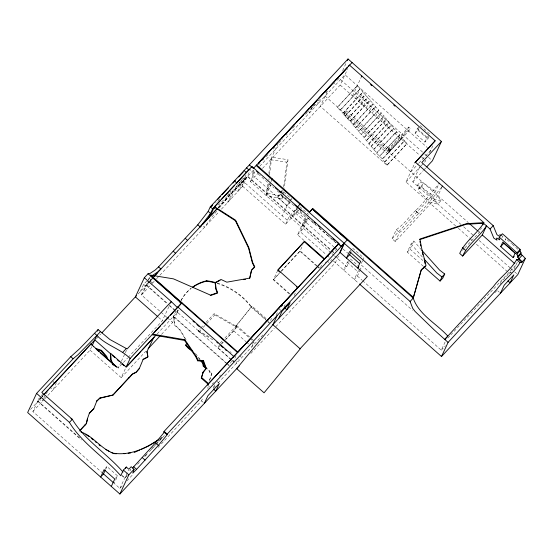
<?xml version="1.0" encoding="UTF-8"?>
<svg xmlns="http://www.w3.org/2000/svg" width="553" height="553" viewBox="0 0 553 553"><rect width="100%" height="100%" fill="white"/><g stroke="black" fill="none" stroke-linecap="round" stroke-linejoin="round"><path stroke-width="0.41" stroke-dasharray="2.77 2.07" d="M268.447 183.589L267.272 192.942L283.136 196.564L281.968 199.059L266.104 195.437L267.707 182.684M268.882 173.331L270.597 159.727L278.194 143.434M268.876 180.188L269.09 178.488M269.518 175.087L271.765 157.225L288.044 159.713L284.249 188.186M281.968 199.059L282.528 194.87M282.638 194.034L283.088 190.688M283.53 187.336L286.883 162.209L288.044 159.713M283.357 194.884L283.807 191.538M130.418 469.068L129.907 470.644L132.637 467.914M209.601 380.098L211.889 373.116L211.274 372.411L209.539 372.369L209.027 370.392L207.092 369.01M209.476 380.519L212.048 372.763L211.44 372.058L209.705 372.017L209.193 370.04L207.257 368.657M295.143 210.078L289.24 216.417L301.171 226.958L307.074 220.619L295.143 210.078L291.507 217.875L285.604 224.214L240.341 184.232L239.954 182.089L242.311 184.17L239.919 189.292L237.569 187.211L240.693 180.52L243.044 182.594L245.221 179.822L245.739 178.508L243.977 176.946M415.503 210.721L418.69 213.534L415.503 210.721L421.179 205.052L438.411 184.515M343.89 114.837L345.148 112.017L346.254 110.821L390.197 149.663L389.084 150.858L387.826 153.679L343.89 114.837L344.996 113.648L346.254 110.821M388.794 148.432L387.542 151.252L388.911 148.342L408.764 127.038L410.126 128.241L408.757 131.144L388.897 152.455L390.273 149.545L410.126 128.241M390.155 149.635L388.939 152.49L387.826 153.679M102.879 473.368L32.876 411.529L39.27 397.821M41.558 395.796L42.906 392.9M43.569 398.602L42.222 401.499L39.864 399.425M43.908 397.877L45.263 394.98M53.026 382.766L53.703 381.314M56.392 382.669L53.012 389.913L51.249 388.358M47.897 395.402L90.063 350.146L91.77 346.482M150.029 277.509L143.621 284.387L140.206 291.721L142.556 293.802L145.978 286.468L148.888 283.336M166.895 317.415L141.471 294.963L147.983 281.007M148.328 280.267L150.057 276.555M79.044 431.527L79.21 431.167M151.135 278.892L150.105 281.09L151.868 279.203M150.692 281.608L152.462 283.171L153.485 280.965M121.059 361.987L118.197 368.111L127.619 357.998M121.411 361.22L124.985 353.561M125.337 352.793L127.128 348.964M90.063 350.146L121.204 377.651L125.98 367.406M128.206 357.369L162.354 320.719L169.847 304.634M228.513 193.64L225.444 200.227L227.795 202.308L232.571 192.064L231.396 191.02M218.49 207.686L227.801 197.698L230.871 191.11M184.972 338.498L179.732 329.851L174.741 325.378L173.352 316.558L176.054 310.765M161.517 334.385L172.612 322.468L178.432 309.998M234.928 189.534L230.152 199.778L227.801 197.698M241.039 180.672L242.214 181.709L237.437 191.953L235.087 189.879L238.156 183.292M105.588 469.49L106.971 466.532L117.63 475.946L114.174 483.35L119.897 488.403L122.248 485.88M246.002 175.073L243.12 181.26L288.376 221.235M243.044 182.594L244.696 179.048L245.739 178.508M221.421 209.145L242.691 186.313L250.647 169.253M334.116 247.177L251.968 174.61L254.083 170.068M291.507 217.875L250.315 181.495L255.099 171.25L251.968 174.61M119.897 488.403L128.462 470.036M270.576 182.504L267.756 188.552L270.887 185.193L266.104 195.437M270.929 181.743L271.986 179.476M312.148 107.448L309.763 112.57L308.685 111.616L317.069 102.616L318.148 103.57L320.194 99.181M160.059 438.66L162.969 436.877L160.619 438.577M277.565 197.373L279.313 193.612L288.638 201.845L286.883 205.605L277.565 197.373L280.33 194.4L289.654 202.633L286.883 205.605M327.224 91.556L320.318 106.356L387.038 165.292L407.132 143.476L404.361 141.022L384.501 162.34L387.273 164.787L387.038 165.292M281.035 192.893L282.085 190.64L291.403 198.873L290.353 201.126M342.632 70.577L346.6 62.074M262.488 168.43L340.178 85.044L347.429 69.491M231.534 359.761L218.027 347.823L219.949 343.703M290.249 202.301L287.118 205.661L282.327 215.891M384.501 162.34L384.708 161.891L382.068 159.547L382.365 158.898L376.558 153.229L376.87 152.566L373.662 149.732L373.918 149.186L368.796 143.932L369.1 143.275L363.895 137.967L364.199 137.317L358.586 131.718L358.904 131.033L355.517 128.04L355.724 127.584L352.973 125.151L353.236 124.584L345.093 116.206L345.321 115.715L342.881 113.552L343.102 113.082L337.24 107.448L357.314 85.674L427.414 147.644M225.617 339.68L233.788 330.908L236.698 325.551M158.061 447.439L201.506 400.801L202.937 397.745M285.604 224.214L289.24 216.417M297.023 207.887L293.076 216.347L298.993 209.981L315.957 225.009M214.688 384.743L212.905 388.572L215.214 386.084M267.369 321.397L251.228 307.136L251.415 306.742L252.085 306.196L268.219 320.45M295.848 213.375L297.873 209.027M352.524 95.946L361.531 76.625M230.483 363.238L231.935 360.134M355.524 98.6L360.1 88.791L357.093 86.137L337.24 107.448M236.041 355.655L233.276 361.586L176.124 311.104M289.399 294.002L273.348 279.818L277.765 270.341M236.041 363.736L238.281 358.925M358.531 101.254L362.955 91.77L359.948 89.116L340.095 110.427M303.977 240.437L297.542 234.755L305.678 217.294L307.897 214.91M303.943 223.979L300.307 231.776L326.436 254.857M305.104 221.504L307.109 217.191M360.971 103.411L365.18 94.397L362.733 92.24L342.881 113.552M308.145 218.248L316.53 225.659M297.542 234.755L303.438 228.417L308.215 218.172L302.318 224.511M363.66 105.789L367.634 97.266L364.945 94.895L345.093 116.206M251.802 346.814L254.041 342.01L252.292 343.89M366.252 108.077L370.068 99.879L367.482 97.598L347.63 118.909M281.442 271.122L299.954 251.256L302.961 244.806M270.528 320.484L271.564 318.258M369.508 110.953L373.095 103.273L369.833 100.39L349.98 121.701M276.127 315.231L278.111 310.986M372.266 113.386L375.584 106.273L372.826 103.84L352.973 125.151M283.938 307.205L285.922 302.954M375.653 116.386L378.764 109.722L375.369 106.729L355.517 128.04M294.127 295.523L296.208 291.072M378.48 118.874L381.266 112.902L378.446 110.406L358.586 131.718M381.48 121.529L384.052 116.006L381.052 113.351L361.199 134.662M384.121 123.865L386.395 118.992L383.747 116.655L363.895 137.967M320.394 267.7L322.468 263.249M386.92 126.333L388.959 121.964L386.16 119.496L366.307 140.808M389.36 128.49L391.095 124.778L388.648 122.621L368.796 143.932M330.777 260.905L331.482 259.392M335.533 250.709L336.57 248.484M392.284 131.075L393.777 127.874L390.853 125.289L371.001 146.607M338.429 256.15L335.353 262.737L274.862 327.666M395.492 133.902L396.722 131.255L393.522 128.42L373.662 149.732M398.63 136.681L399.556 134.69L396.418 131.918L376.558 153.229M401.478 139.19L402.225 137.586L399.384 135.077L379.524 156.388M348.307 261.203L347.263 262.322L343.655 270.064L346.786 266.705L348.95 262.06M404.119 141.527L404.568 140.58L401.92 138.236L382.068 159.547M428.789 136.937L427.849 138.962L424.925 142.1L415.082 133.404L417.287 128.676L419.623 126.167M415.082 133.404L418.006 130.266L418.953 128.241M362.464 260.954L360.763 264.59L412.469 310.268M362.803 260.228L363.819 258.044L352.676 248.2M358.918 270.569L357.874 271.689L354.259 279.438L357.39 276.078L360.28 269.878M455.741 225.983L406.006 182.041L415.013 162.72M424.925 142.1L427.123 137.372L429.467 134.863M461.098 224.546L412.78 181.861L420.349 165.63M429.612 152.683L433.103 145.19M442.144 186.693L437.914 195.769L395.257 241.557L392.07 238.751L396.307 229.675C403.856 224.532 409.033 216.804 415.586 210.541M395.257 241.557L399.487 232.481C407.036 227.345 412.213 219.617 418.766 213.354M392.07 238.751L434.734 192.956L438.964 183.879M423.335 266.297L407.264 252.099L411.079 243.908L413.831 240.956L421.144 249.458M407.264 252.099L410.015 249.14L413.831 240.956M464.893 247.862L479.333 232.357L481.449 227.815M362.554 280.641L441.294 350.194L446.077 339.95M505.262 240.223L505.967 238.723L504.384 240.417M500.175 283.737L500.852 282.286L510.53 271.896L512.196 273.369M509.852 273.348L510.53 271.896M514.027 269.2L518.23 260.193M408.764 127.038L407.388 129.948L387.535 151.266M216.672 211.267L211.578 217.391L204.631 227.165L203.456 226.129M219.271 207.9L232.571 192.064M242.974 178.508L232.412 191.331L219.092 204.437L217.917 204.886M252.113 340.302L235.965 326.042L251.415 306.742L267.555 320.996M235.965 326.042L252.085 306.196M441.591 187.329L424.365 207.866L418.69 213.534M41.316 397.172L37.818 400.925L79.722 437.935M41.897 396.542L43.065 395.291M41.15 397.531L37.652 401.284L81.485 440.008M41.731 396.902L42.899 395.651M149.186 281.567L146.255 284.712L168.492 304.364M149.766 280.938L151.529 279.051M218.138 207.555L247.474 176.061L331.282 250.094M149.58 281.339L146.068 285.113L167.041 303.638M150.167 280.71L151.342 279.452M218.255 207.624L247.288 176.462L331.095 250.488M30.56 409.414L41.572 397.593M42.139 396.985L43.279 395.761M96.526 338.602L100.653 334.178M138.063 294.023L149.524 281.719M235.087 189.879L254.885 168.624M258.417 164.835L260.18 162.941M262.537 160.411L263.712 159.153M266.069 156.623L267.832 154.729M273.127 149.047L275.477 146.517M279.009 142.729L282.542 138.941M286.074 135.146L287.249 133.888M292.544 128.199L295.489 125.047M305.491 114.305L307.254 112.411M310.786 108.623L312.549 106.729M313.136 106.093L314.906 104.199M317.844 101.04L319.026 99.782M325.496 92.835L327.258 90.941M333.736 83.987L334.911 82.729M337.261 80.199L339.03 78.305L424.04 153.402M46.169 393.646L47.302 392.423M149.469 282.714L152.967 278.961M259.73 166.273L344.968 74.766L357.314 85.674M32.876 411.529L43.922 399.667M44.489 399.059L47.33 396.01M141.471 294.963L151.875 283.793M152.462 283.171L154.218 281.283M156.561 278.767L219.106 211.626M250.315 181.495L260.166 170.918M340.247 110.102L360.1 88.791M343.102 113.082L362.955 91.77M345.321 115.715L365.18 94.397M347.782 118.577L367.634 97.266M280.426 192.423L282.085 190.64M350.215 121.19L370.068 99.879M157.204 333.888L177.389 312.224A40.507 38.655 25 0 1 178.101 308.498M353.236 124.584L373.095 103.273M121.204 377.651L145.743 351.314M355.724 127.584L375.584 106.273M289.744 200.656L291.403 198.873M358.904 131.033L378.764 109.722M361.413 134.213L381.266 112.902M364.199 137.317L384.052 116.006M366.542 140.303L386.395 118.992M369.1 143.275L388.959 121.964M212.836 339.784L199.004 331.869L198.34 330.611L200.179 328.634M200.767 328.005L203.684 324.874M206.02 322.371L214.191 313.592L236.027 326.097L236.698 327.355L225.603 339.259M371.236 146.096L391.095 124.778M199.004 331.869L202.598 328.012M203.179 327.39L206.103 324.252M206.684 323.629L214.854 314.857L214.191 313.592M373.918 149.186L393.777 127.874M376.87 152.566L396.722 131.255M379.704 156.001L399.556 134.69M382.365 158.898L402.225 137.586M280.475 271.972L273.528 279.417L289.585 293.602M281.048 271.35L300.141 250.855L316.834 265.606M273.348 279.818L280.869 271.744M384.708 161.891L404.568 140.58M220.267 343.012L222.603 340.51M224.94 338.001L236.027 326.097M387.273 164.787L407.132 143.476M105.25 468.377L106.971 466.532M220.93 344.27L223.267 341.768M218.027 347.823L219.776 345.943M222.112 343.441L223.281 342.183M115.328 478.414L117.63 475.946M127.19 475.276L124.84 477.799L122.261 475.518M145.37 455.762L148.301 452.617M151.239 449.465L155.925 444.432M156.513 443.803L162.969 436.877M212.366 383.851L213.541 382.586M219.417 376.289L220.592 375.024M127.017 475.635L124.674 478.158L121.453 475.31M137.579 464.306L139.335 462.419M144.616 456.75L146.96 454.234M149.31 451.718L165.147 434.713M325.247 262.862L326.408 261.617M410.782 171.796L418.372 163.647M418.953 163.024L430.635 150.485L428.063 148.211M240.03 357.044L241.198 355.793M126.941 480.84L133.397 473.907M218.11 382.98L263.518 334.24M342.978 249.023L347.83 253.163M406.006 182.041L420.605 166.37M421.186 165.748L425.858 160.729L420.169 155.704M250.786 353.512L274.274 328.295M412.78 181.861L423.176 170.711M423.75 170.089L426.059 167.614M350.063 251L351.632 249.32M418.503 188.946L419.533 188.366L417.321 185.283L420.474 181.896L424.732 183.831L434.43 190.951L437.243 195.693L441.031 200.621L437.879 204.002L434.229 203.518L429.923 201.976L419.485 191.511L418.503 188.946L422.686 184.979L420.474 181.896M419.533 188.366L422.686 184.979M359.436 270.009L361.005 268.329L359.754 267.23M462.578 250.336L464.313 248.477M501.917 237.583L502.967 236.456L501.765 235.744M447.84 338.056L450.19 335.533M450.778 334.904L470.195 314.063M470.783 313.433L516.073 264.811M441.294 350.194L445.414 345.784M494.776 292.793L497.126 290.27M219.769 199.377L216.741 202.357L215.566 202.806M441.031 200.621L437.382 200.131L433.082 198.589L422.637 188.124L421.656 185.559M270.597 159.727L286.883 162.209M417.321 185.283L421.58 187.211L431.278 194.331L434.091 199.08L437.879 204.002M214.854 314.857L236.698 327.355M198.34 330.611L210.721 337.689M420.211 125.538L430.054 134.234M417.287 128.676L427.123 137.372M418.006 130.266L427.849 138.962M424.683 153.969L427.904 156.81M428.547 157.384L431.126 159.658M340.178 85.044L419.54 155.144M507.205 239.815L511.532 243.645M512.154 244.191L518.341 249.659M388.911 148.342L390.273 149.545M345.148 112.017L389.084 150.858M325.116 96.077L434.734 192.956M437.914 195.769L468.329 222.638M478.041 231.216L479.333 232.357M463.677 226.82L473.983 235.924M479.133 240.479L510.06 267.79M510.702 268.364L513.924 271.205M514.567 271.779L517.788 274.62M458.326 228.265L469.31 237.963M469.953 238.537L472.539 240.818M476.416 244.246L509.361 273.348M497.686 290.76L499.352 292.233M396.307 229.675L399.487 232.481M410.015 249.14L423.515 261.071M299.83 206.698L308.45 214.315M258.251 174.036L274.108 188.048M277.336 190.896L295.385 206.836M296.028 207.403L297.949 209.103M319.185 227.864L326.927 234.7M327.57 235.267L335.954 242.677M319.109 227.94L335.885 242.753M296.443 209.131L305.678 217.294M350.395 258.963L359.132 266.677M334.759 247.744L336.694 249.451M347.263 262.322L357.874 271.689M331.924 250.661L333.853 252.368M331.738 251.062L333.666 252.762M303.438 228.417L331.261 252.991M331.904 253.564L333.846 255.279M334.496 255.852L346.786 266.705M357.39 276.078L361.911 280.067M243.52 178.004L244.696 179.048M243.458 178.26L245.221 179.822M327.072 255.417L329.623 257.67M333.445 261.051L358.786 283.433M327.148 260.905L329.076 262.613M317.477 266.173L320.049 268.447M299.954 251.256L316.655 266.007M317.298 266.574L319.219 268.274M279.099 308.857L280.82 310.378M268.198 321.57L269.491 322.71M268.018 321.964L269.304 323.111M236.636 325.489L250.848 338.049M251.491 338.616L254.069 340.89M233.788 330.908L246.009 341.706M246.652 342.272L248.587 343.973M229.917 351.535L231.202 352.676M232.177 360.328L234.749 362.602M169.128 304.924L175.488 310.537M169.577 305.885L177.209 312.618A40.507 38.655 25 0 1 177.914 308.899M143.621 284.387L145.978 286.468M227.47 363.867L173.518 316.205L174.907 325.026L179.891 329.498L186.879 341.028M228.113 364.434L229.398 365.568M173.352 316.558L226.018 363.086M226.661 363.653L229.232 365.927M167.531 317.975L172.612 322.468M158.497 317.318L162.354 320.719M217.046 381.425L218.76 382.946M201.506 400.801L203.228 402.321M411.079 243.908L422.886 257.65M195.52 353.512L200.089 359.346M198.403 357.756L199.923 359.699M208.536 385.704L209.435 387.003M198.43 330.514L199.094 331.772M242.311 184.17L242.691 186.313M207.921 387.065L208.011 388.704M181.114 300.431A40.507 38.655 25 0 1 191.297 288.32M180.955 300.701A40.507 38.655 25 0 1 190.882 288.396M217.232 283.039A64.597 61.639 25 0 1 251.415 306.742M217.046 283.433A64.597 61.639 25 0 1 251.228 307.136"/><path stroke-width="0.83" d="M359.429 284.007L441.501 356.505L448.082 342.397L496.794 289.413C503.762 279.818 514.041 273.154 519.993 262.599L521.928 262.371L522.198 261.783L517.808 257.366L517.871 256.226L516.868 254.186L516.972 252.79L520.124 249.403L502.421 233.767L499.269 237.147L499.076 238.765L499.815 239.836L496.801 238.053L496.49 238.613L496.981 240.168L493.808 238.101L490.062 229.018L483.564 223.281L466.165 224.276L419.637 239.656M441.501 356.505L517.788 274.62L525.35 258.403L520.961 253.986L521.023 252.839L520.02 250.799L520.124 249.403M80.192 430.296L86.392 423.639L87.374 418.918L89.427 413.112L93.81 408.729L89.254 413.478L89.427 413.112M86.392 423.639L87.54 418.559L87.374 418.918M249.59 278.581L251.415 270.431L254.546 267.272L252.389 262.903L248.567 248.027L235.405 220.723L214.288 207.154M207.928 385.406L208.274 383.948M448.082 342.397L434.188 329.892L415.061 311.415L412.683 308.284L410.091 301.475L413.222 298.115L421.089 270.244L425.734 266.166M521.928 262.371L518.59 259.419L516.654 259.654C510.709 270.21 500.43 276.866 493.456 286.468L444.743 339.452L447.861 336.127C436.504 323.526 418.856 314.788 413.222 298.115L421.379 269.615L426.024 265.537L421.538 247.751L419.927 239.034L466.455 223.647L483.861 222.652L482.859 224.794M152.524 334.136L177.81 306.991L233.698 356.353L208.094 384.169L201.299 378.176L203.241 371.969L206.241 368.208L203.476 360.625L197.919 360.134L196.495 356.692L184.889 339.756L152.524 334.136L130.135 358.503L126.146 367.047L110.579 353.291L110.828 360.031L113.137 365.015M201.299 378.176L203.241 371.969M170.442 315.238L177.499 307.662L171.278 301.572L127.128 348.964L109.964 339.542L98.081 329.595L79.812 348.528L70.77 356.692L36.581 393.39L69.422 422.402C82.39 443.838 104.531 457.041 120.713 475.684L123.423 470.105L126.298 467.022L128.821 469.255L131.199 466.711L134.061 469.241L132.768 473.174L136.598 469.359L158.379 445.379L167.359 434.534L166.785 434.554L163.916 432.024L164.103 431.388L338.961 243.368L251.94 166.494L214.516 206.656L210.057 216.23M166.785 434.554L344.07 243.403M93.644 409.089L96.823 400.939L100.079 397.911L112.819 395.091L132.582 373.863L136.266 372.038L139.453 368.263M36.581 393.39L27.65 412.538L119.89 494.016L239.629 365.492M90.692 344.353L90.858 343.994L117.257 367.316L113.303 364.655L110.994 359.671L110.579 353.291M97.363 331.143L98.081 329.595M92.109 345.749L96.92 335.45L100.432 331.669M93.436 346.786L93.609 346.427M426.64 166.992L432.411 160.799L441.418 141.471L348.037 58.984L210.299 206.829L208.184 211.37L197.774 224.815L158.552 266.912L155.227 270.016L150.015 273.438L148.052 273.735L144.312 277.751L135.381 296.899L157.854 316.745M214.516 206.656L235.633 220.232L248.795 247.537L252.617 262.405L254.774 266.781L251.643 269.94L249.818 278.09L226.827 282.175L220.993 279.472L215.4 282.465L216.078 288.721L217.654 292.655L210.472 295.108L173.469 278.857L150.713 275.145L150.485 275.636L237.507 352.51M112.487 363.611L112.653 363.252M84.768 425.381L84.934 425.022M96.823 400.939L96.651 401.298L100.079 397.911M99.913 398.271L112.819 395.091M112.646 395.457L129.015 377.706M208.419 217.986L212.649 208.91L220.64 200.331M153.748 337.606L153.914 337.247L126.146 367.047M170.566 303.106L171.278 301.572L144.312 277.751M177.499 307.662L177.81 306.991M234.451 180.907L236.802 182.981L237.037 182.49M178.08 307.039L181.854 302.657M111.305 486.433L114.754 479.029L104.095 469.615L100.646 477.018L103.515 473.935L105.243 470.23M246.679 172.142L246.444 172.633L244.094 170.552M236.802 182.981L249.161 169.474M251.705 166.985L251.94 166.494M249.355 164.912L253.392 168.471L253.62 167.981M256.198 165.534L349.475 65.095L435.163 140.787L415.013 162.72L435.163 140.787M259.288 162.14L259.62 161.545M192.52 287.408A40.507 38.655 25 0 1 206.511 281.166L206.698 280.765A64.597 61.639 25 0 1 215.629 282.576M202.923 372.639L205.93 368.879L203.165 361.296L197.608 360.798L196.184 357.362L184.578 340.42L184.889 339.756M279.604 140.407L279.894 139.778M119.89 494.016L128.814 474.868L134.061 469.241M271.986 179.476L272.276 178.854M196.184 357.362L196.495 356.692M197.608 360.798L197.919 360.134M329.332 87.028L329.623 86.406M203.165 361.296L203.476 360.625M347.319 60.533L348.037 58.984M205.93 368.879L206.241 368.208M349.185 65.717L349.475 65.095M204.375 403.331L207.942 395.685L219.334 383.45L215.767 391.102L213.479 389.077M297.542 206.781L297.307 207.271L300.369 203.67M361.531 76.625L361.821 76.003M233.38 357.024L233.698 356.353M237.424 352.69L297.901 287.436L277.993 269.85L304.606 241.288L324.514 258.873L324.196 259.544M312.742 208.474L309.321 212.456L312.742 208.474L413.513 297.493M312.666 208.55L312.376 209.172L347.208 239.947L341.298 246.375L338.643 244.032M279.051 271.475L277.765 270.341L304.606 241.288M272.954 315.293L273.645 313.807M277.005 315.804L272.857 324.708L236.691 368.644L264.058 392.817L300.217 348.881L272.857 324.708L340.13 252.493L344.367 243.417M278.664 318.473L281.968 311.387L290.104 302.65L286.8 309.735L284.512 307.71M297.59 288.106L297.901 287.436M341.298 246.375L336.791 242.145M339.922 252.306L344.153 243.223M358.676 266.829L357.632 267.949L360.687 261.403L349.544 251.56L346.489 258.106L349.62 254.746L350.975 251.836M438.964 183.879L439.255 183.257M442.144 186.693L442.441 186.064M423.978 266.864L440.05 281.062L441.965 276.97L444.716 274.012L439.545 270.037L421.704 250.115M444.716 274.012L442.808 278.111L440.05 281.062M483.564 223.281C476.575 234.099 464.955 241.633 459.695 253.44L462.647 256.053L482.292 234.97L486.522 225.894C479.527 236.712 467.907 244.246 462.647 256.053M500.714 246.603L502.808 242.11L515.189 253.046L513.094 257.539L500.714 246.603L503.866 243.216L515.631 253.606M500.465 293.214L504.184 285.23L513.861 274.841L510.143 282.832L507.917 280.862M186.714 343.054L185.635 345.355L188.31 348.293L192.333 351.141M125.621 468.419L126.298 467.022M153.914 337.247L146.856 351.756L147.126 353.277M499.642 235.232L499.96 234.672L501.163 235.384M132.637 467.914L155.517 442.849L164.49 432.004L165.637 433.013M217.578 199.619L220.371 196.502M212.76 204.921L211.246 206.559L212.311 205.695M215.11 207.002L213.596 208.64L215.2 207.334M128.849 378.065L132.416 374.222L136.1 372.397L139.287 368.623L143.186 359.236L147.976 356.733L147.022 351.397M238.668 176.96L243.196 172.107M130.135 358.503C120.554 348.749 106.349 345.563 96.92 335.45L77.938 354.763L73.12 358.766L41.8 392.381L72.291 419.319C85.072 440.568 107.033 453.584 123.008 472.048M221.794 199.094L234.493 185.462M253.392 168.471L256.157 165.499L410.437 301.779M258.244 163.259L271.62 148.902M272.795 147.637L279.258 140.704M281.021 138.817L309.203 108.561M310.378 107.296L317.429 99.734M319.185 97.846L347.374 67.59M348.549 66.325L352.074 62.544M259.329 162.174L272.076 148.487M274.392 145.999L294.231 124.708M296.574 122.192L303.59 114.658M305.346 112.777L317.049 100.217M318.217 98.959L324.652 92.054M326.408 90.174L334.005 82.017M335.173 80.766L347.436 67.597M43.646 394.669L90.858 343.994M44.06 394.4L48.146 390.024M49.307 388.773L94.84 339.895L110.413 353.65M152.11 278.422L216.983 208.792M154.273 276.306L157.792 272.532M200.186 227.02L201.347 225.769M202.516 224.518L209.511 217.011M211.26 215.131L217.094 208.875M101.828 332.913L136.453 295.744M122.939 352.15L126.457 348.376M69.422 422.402L72.291 419.319L70.998 418.58M177.582 307.482L181.626 303.148M153.976 332.913L160.446 325.966M162.209 324.072L168.679 317.132M127.142 366.162L141.022 351.266M142.176 350.021L156.05 335.132M148.08 348.805L160.349 335.636M79.784 430.552L86.558 423.28M324.514 258.873L338.961 243.368M233.463 356.844L338.726 243.859M281.429 306.362L282.59 305.118M441.418 141.471L421.794 162.541L493.214 225.631L496.96 234.714L498.861 235.958M300.065 348.743L367.344 276.528L340.13 252.493M490.062 229.018L493.214 225.631M513.094 257.539L514.145 256.412M516.868 254.186L520.02 250.799M517.871 256.226L521.023 252.839M517.808 257.366L520.961 253.986M518.859 258.839L522.011 255.458M522.198 261.783L525.35 258.403M222.078 194.656L228.389 187.937M232.979 183.05L235.281 180.603M159.333 439.11C145.902 448.345 130.176 455.796 113.476 453.218C100.694 448.822 93.422 436.082 80.717 431.838M158.441 439.918L148.273 446.174L141.215 449.34M220.066 280.336L215.172 282.963L215.85 289.212L217.426 293.152L210.244 295.599M143.013 359.595L147.81 357.093L147.402 354.805M134.165 452.506L139.646 450.045M243.838 279.604L245.484 279.313M151.059 275.719L152.365 275.518L157.577 272.097L160.902 268.986L158.552 266.912M123.92 453.723L125.628 453.522M128.185 453.218L130.75 452.914M163.916 432.024L164.49 432.004M113.31 453.578L116.531 453.757M152.206 334.807L184.578 340.42M95.925 348.473L101.42 350.305L106.605 356.284L107.711 358.883L107.379 359.415L106.266 356.816L101.088 350.837L96.167 349.192M85.819 434.547L89.358 436.649M105.893 449.534L109.605 451.559M111.084 452.368L112.57 453.17M192.499 350.789L188.476 347.941L185.801 345.003M205.965 367.731L203.386 365.886L203.138 363.231L201.105 360.639M205.806 368.084L203.221 366.238L202.972 363.584L200.939 360.991M441.965 276.97L436.787 272.995L424.013 258.956M91.28 438.273L93.208 439.905M95.13 441.536L96.416 442.621M98.98 444.799L100.259 445.884M370.538 84.581L371.823 85.715M393.695 105.042L394.98 106.176M415.303 162.098L483.861 222.652M499.269 237.147L516.972 252.79M516.654 259.654L519.993 262.599M469.628 223.778L477.391 230.642M482.292 234.97L514.802 263.684M462.432 247.564L465.384 250.177M312.452 209.096L413.222 298.115M256.488 164.905L309.611 211.834M256.62 171.326L258.555 173.034M275.346 187.868L277.931 190.156M279.224 191.297L281.159 193.004M294.728 204.99L296.664 206.698M298.606 208.412L301.191 210.7M314.139 222.133L315.431 223.281M318.016 225.562L319.959 227.276M332.906 238.716L334.848 240.431M349.62 254.746L359.526 263.498M246.576 167.891L248.926 169.971M304.371 241.779L324.279 259.364M210.299 206.829L212.649 208.91M296.387 286.793L297.673 287.926M208.184 211.37L210.534 213.444L200.124 226.889L197.774 224.815M185.193 238.315L187.543 240.396M173.207 251.18L175.557 253.26M150.713 275.145L237.735 352.019M148.052 273.735L181.543 303.321M192.997 321.099L194.283 322.233M196.854 324.507L199.426 326.775M216.762 342.093L218.048 343.226M220.619 345.501L223.191 347.768M225.112 349.468L226.398 350.609M201.617 377.505L208.405 383.505M94.563 333.369L96.92 335.45M112.28 355.303L114.768 357.501M117.264 359.706L119.13 361.351M122.248 364.102L124.114 365.754M96.816 349.766L98.759 351.48M100.052 352.627L106.522 358.344M107.759 359.436L115.197 366.003M164.103 431.388L166.971 433.918M70.77 356.692L73.12 358.766M155.517 442.849L158.379 445.379M142.239 457.573L145.1 460.103M133.729 466.822L136.598 469.359M123.423 470.105L128.814 474.868M103.515 473.935L113.552 482.797M422.271 252.417L422.879 254.843M424.51 261.313L425.126 263.74M419.934 241.239L420.225 242.829M420.515 244.412L420.812 245.995M180.001 302.761A40.507 38.655 25 0 1 180.624 301.385M192.707 287.014A40.507 38.655 25 0 1 206.698 280.765M206.511 281.166A64.597 61.639 25 0 1 215.449 282.977"/></g></svg>
